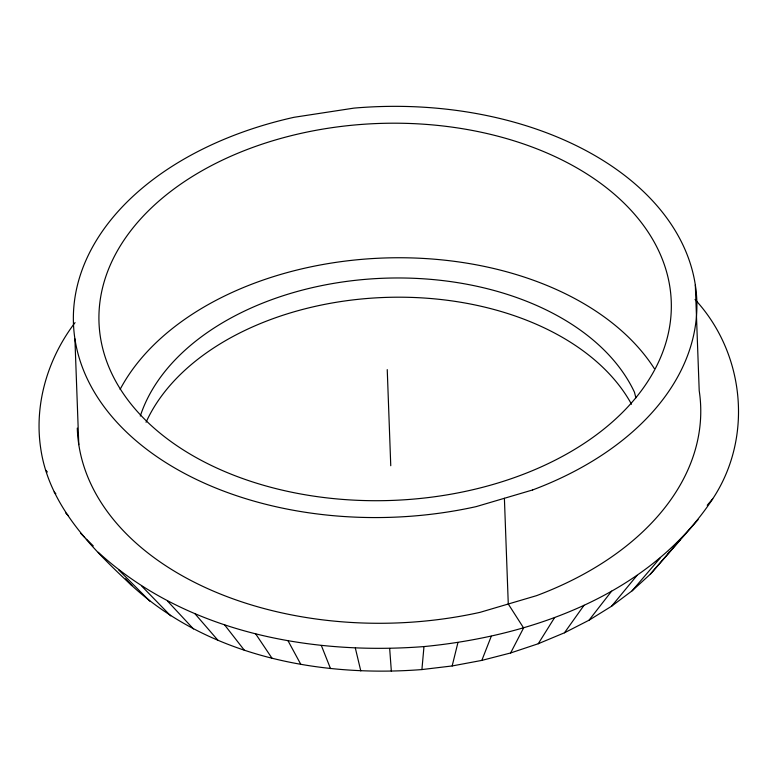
<?xml version="1.0" encoding="UTF-8"?>
<svg xmlns="http://www.w3.org/2000/svg" width="778" height="778" viewBox="0 0 778 778"><rect width="100%" height="100%" fill="white"/><g stroke="black" fill="none" stroke-linecap="round" stroke-linejoin="round"><path stroke-width="1.17" d="M75.048 322.617C48.09 357.929 34.086 403.646 40.651 447.953C48.683 505.34 91.464 547.975 131.861 585.601C209.146 656.457 320.089 677.444 421.909 669.566L423.981 646.576C533.047 636.093 650.048 594.091 712.706 498.873C753.415 437.421 744.789 353.202 695.036 299.501M421.909 669.566L452.164 665.949L457.95 642.511M452.164 665.949L481.825 660.396L491.268 636.268M481.825 660.396L510.621 652.966L523.594 627.934L508.277 604.01L504.397 498.29M510.621 652.966L538.25 643.737L554.617 617.567M668.049 553.635L669.42 551.68M538.25 643.737L564.458 632.786L584.054 605.274M564.458 632.786L589.004 620.231L611.615 591.173M589.004 620.231L611.634 606.188L637.026 575.409M611.634 606.188L632.135 590.794L660.055 558.118M707.221 505.243L712.706 498.873M632.135 590.794L650.32 574.203L680.468 539.485M698.07 519.665L650.32 574.203M98.271 552.283C185.057 631.853 309.634 655.416 423.981 646.576M80.552 533.251L84.783 537.462M86.475 539.154L93.243 545.893M118.791 570.021L150.135 601.404M65.799 513.101L68.338 515.668M141.907 586.301L170.722 615.894M54.168 492.036L55.841 493.767M45.756 470.252L47.4 472.013M167.416 600.947L193.44 628.935M125.55 578.822L131.861 585.601M195.045 613.832L218.044 640.411M224.55 624.822L244.321 650.204M255.631 633.827L271.999 658.217M288.006 640.741L300.823 664.373M321.353 645.516L330.524 668.623M635.879 397.811L634.459 392.229A255.641 168.388 -2.1 0 0 379.421 278.417A255.641 168.388 -2.1 0 0 140.293 416.055M355.342 648.084L360.788 670.918M389.661 648.444L391.353 671.229M695.328 284.981L699.208 390.712A311.89 205.441 -2.1 0 1 536.489 595.676L480.065 612.335A311.89 205.441 -2.1 0 1 77.294 428.104M387.24 369.618L390.76 465.73M74.912 338.916L78.792 444.646M146.06 422.26A255.641 168.388 -2.1 0 1 384.429 297.459A255.641 168.388 -2.1 0 1 631.512 404.249M120.113 389.399A286.323 188.597 -2.1 0 1 382.076 258.082A286.323 188.597 -2.1 0 1 654.279 368.5M532.609 489.955L476.194 506.614A311.89 205.441 -2.1 0 1 86.951 378.166A311.89 205.441 -2.1 0 1 294.055 117.293L353.98 108.113A311.89 205.441 -2.1 0 1 683.298 245.731A311.89 205.441 -2.1 0 1 532.609 489.955M242.483 478.48A286.323 188.597 -2.1 0 0 671.336 305.657A286.323 188.597 -2.1 0 0 241.55 151.72A286.323 188.597 -2.1 0 0 242.483 478.48"/></g></svg>
